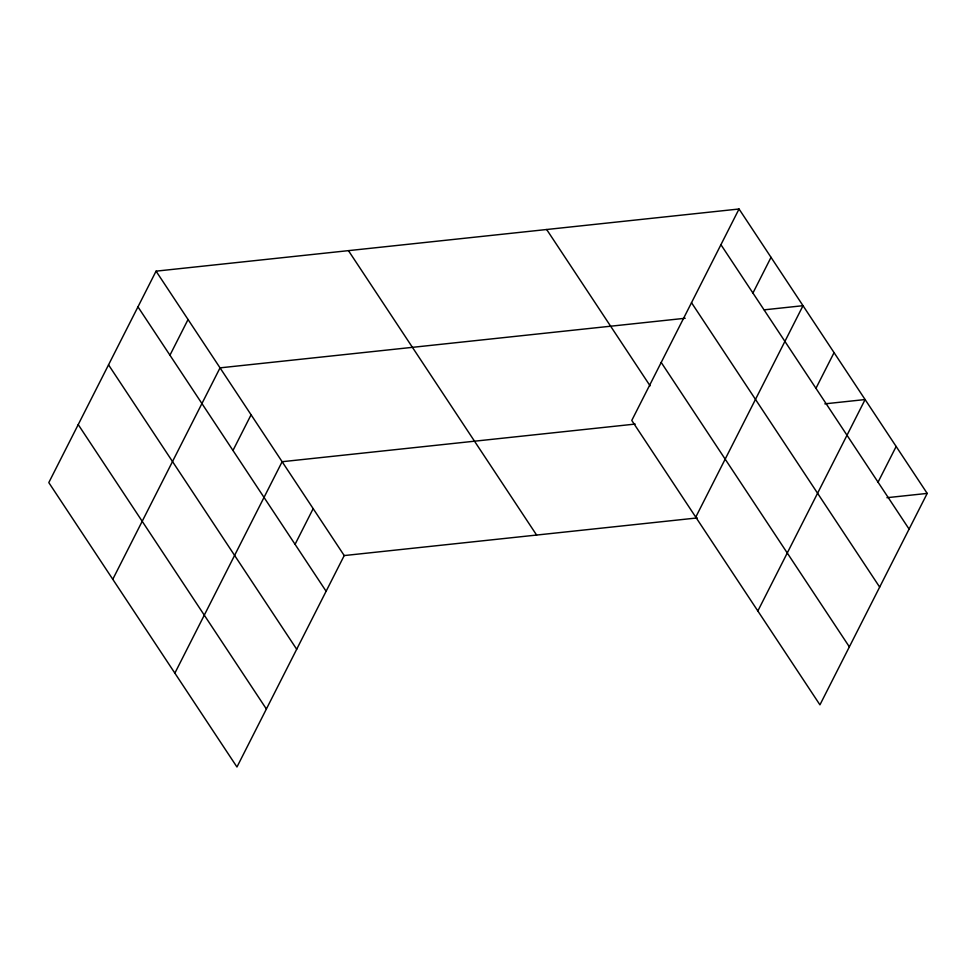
<?xml version="1.0" encoding="UTF-8"?>
<svg xmlns="http://www.w3.org/2000/svg" width="976" height="976" viewBox="0 0 976 976"><rect width="100%" height="100%" fill="white"/><g stroke="black" fill="none" stroke-linecap="round" stroke-linejoin="round"><path stroke-width="1.46" d="M739.039 208.998L631.777 420.436L819.938 704.843L927.2 493.405L739.039 208.998L156.062 271.157L48.8 482.595L236.961 767.002L344.223 555.564L697.279 517.927M169.946 355.203L188.051 319.506M112.777 579.293L220.039 367.854L685.201 318.261M232.971 450.473L251.088 414.788M174.863 673.147L282.137 461.709L635.181 424.072M295.069 544.327L313.174 508.63M752.923 293.044L771.028 257.347M695.754 517.134L803.016 305.695L764.245 309.831M815.948 388.326L834.065 352.629M757.84 610.988L865.114 399.55L824.842 403.844M878.046 482.181L896.151 446.483M886.928 497.699L927.2 493.405M720.935 244.695L909.095 529.102M691.508 302.694L879.669 587.101M661.203 362.438L849.352 646.844M546.658 229.506L650.077 385.825M348.456 250.649L536.605 535.055M156.062 271.157L344.223 555.564M137.958 306.854L326.118 591.261M108.531 364.841L296.692 649.26M78.226 424.597L266.375 709.003"/></g></svg>
